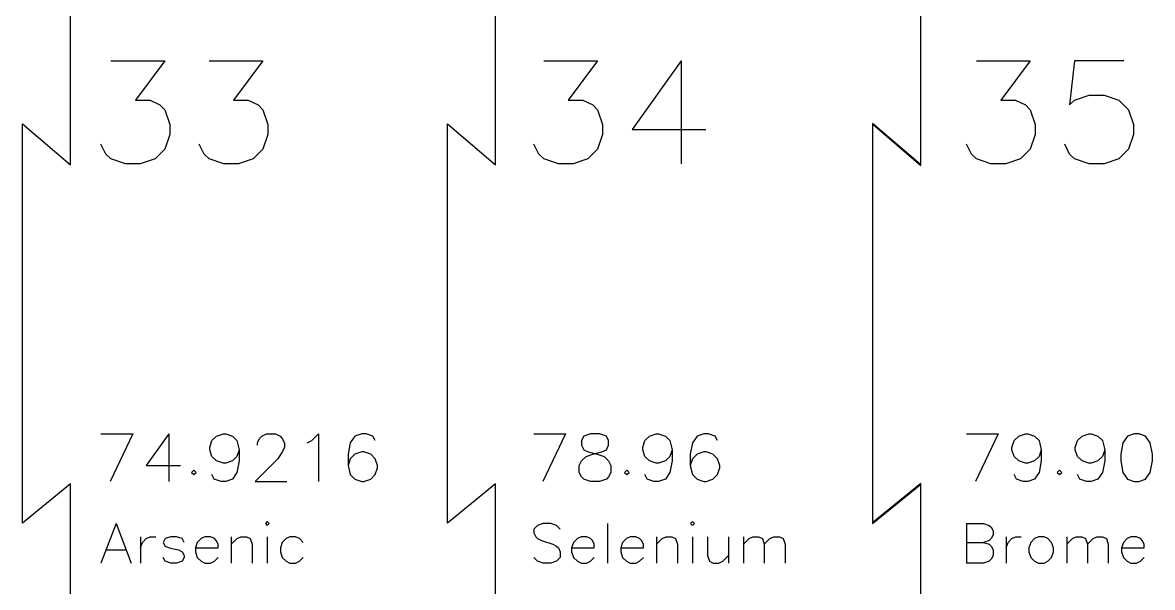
# Model space of a CAD drawing. Extents: x 0 to 297, y 0 to 210.
# Drawn here: x 222.02 to 261.55, y 119.47 to 139.26 of the extents above; entities that cross this region are included whole.
import ezdxf

# ---------------------------------------------------------------- set-up
doc = ezdxf.new("R2010")
doc.units = 0
doc.layers.get('0').update_dxf_attribs({"linetype": 'CONTINUOUS'})

msp = doc.modelspace()

# ---------------------------------------------------------------- linework, layer by layer
at = {"color": 1}
for p, q in [((253.4309, 139.701796), (253.4309, 137.000742)), ((253.445657, 137.000742), (253.445657, 139.701796)), ((223.695154, 134.26978), (223.695154, 137.000765)), ((238.56659, 134.26978), (238.56659, 137.000765)), ((253.4309, 137.000742), (253.4309, 134.285752)), ((253.445657, 134.253782), (253.445657, 137.000742)), ((222.016331, 121.724956), (222.016331, 135.708424)), ((222.016331, 135.708424), (223.695154, 134.26978)), ((236.887766, 121.724956), (236.887766, 135.708424)), ((236.887766, 135.708424), (238.56659, 134.26978)), ((253.4309, 134.285752), (251.752077, 135.724402)), ((251.752077, 135.724402), (251.752077, 121.709251)), ((251.766834, 121.740402), (251.766834, 135.692432)), ((251.766834, 135.692432), (253.445657, 134.253782)), ((223.695154, 123.096169), (222.016331, 121.724956)), ((223.695154, 120.252812), (223.695154, 123.096169)), ((238.56659, 123.096169), (236.887766, 121.724956)), ((238.56659, 120.252812), (238.56659, 123.096169)), ((251.752077, 121.709251), (253.4309, 123.081502)), ((253.445657, 123.111832), (251.766834, 121.740402)), ((253.4309, 123.081502), (253.4309, 120.252567)), ((253.445657, 120.252567), (253.445657, 123.111832)), ((253.4309, 120.252567), (253.4309, 117.394123)), ((253.445657, 117.394123), (253.445657, 120.252567))]:
    msp.add_line(p, q, dxfattribs=at)
at = {"color": 5}
for p, q in [((225.102151, 137.919294), (226.989988, 137.919294)), ((226.989988, 137.919294), (225.964227, 136.544328)), ((228.539542, 137.919294), (230.427379, 137.919294)), ((230.427379, 137.919294), (229.401618, 136.544328)), ((240.250592, 137.919294), (242.138429, 137.919294)), ((242.138429, 137.919294), (241.112668, 136.544328)), ((245.06294, 137.919294), (243.344244, 135.507648)), ((245.06294, 137.919294), (245.06294, 134.307282)), ((255.39064, 137.919294), (257.278477, 137.919294)), ((257.278477, 137.919294), (256.252716, 136.544328)), ((258.828032, 137.919294), (258.653434, 136.36973)), ((260.546727, 137.919294), (258.828032, 137.919294)), ((225.964227, 136.544328), (226.477108, 136.544328)), ((226.477108, 136.544328), (226.820847, 136.36973)), ((229.401618, 136.544328), (229.914499, 136.544328)), ((229.914499, 136.544328), (230.258238, 136.36973)), ((241.112668, 136.544328), (241.625549, 136.544328)), ((241.625549, 136.544328), (241.969288, 136.36973)), ((256.252716, 136.544328), (256.765597, 136.544328)), ((256.765597, 136.544328), (257.109336, 136.36973)), ((258.653434, 136.36973), (258.828032, 136.544328)), ((258.828032, 136.544328), (259.340912, 136.713471)), ((259.340912, 136.713471), (259.859249, 136.713471)), ((259.859249, 136.713471), (260.377586, 136.544328)), ((260.377586, 136.544328), (260.715869, 136.195131)), ((226.820847, 136.36973), (226.989988, 136.195131)), ((226.989988, 136.195131), (227.164586, 135.682247)), ((230.258238, 136.36973), (230.427379, 136.195131)), ((230.427379, 136.195131), (230.601977, 135.682247)), ((241.969288, 136.36973), (242.138429, 136.195131)), ((242.138429, 136.195131), (242.313027, 135.682247)), ((257.109336, 136.36973), (257.278477, 136.195131)), ((257.278477, 136.195131), (257.453075, 135.682247)), ((260.715869, 136.195131), (260.890466, 135.682247)), ((227.164586, 135.682247), (227.164586, 135.338506)), ((230.601977, 135.682247), (230.601977, 135.338506)), ((242.313027, 135.682247), (242.313027, 135.338506)), ((257.453075, 135.682247), (257.453075, 135.338506)), ((260.890466, 135.682247), (260.890466, 135.338506)), ((227.164586, 135.338506), (226.989988, 134.822894)), ((230.601977, 135.338506), (230.427379, 134.822894)), ((242.313027, 135.338506), (242.138429, 134.822894)), ((243.344244, 135.507648), (245.925016, 135.507648)), ((257.453075, 135.338506), (257.278477, 134.822894)), ((260.890466, 135.338506), (260.715869, 134.822894)), ((224.927553, 134.651023), (224.758412, 134.994765)), ((226.989988, 134.822894), (226.651705, 134.479153)), ((228.364945, 134.651023), (228.195803, 134.994765)), ((230.427379, 134.822894), (230.089096, 134.479153)), ((240.075995, 134.651023), (239.906853, 134.994765)), ((242.138429, 134.822894), (241.800147, 134.479153)), ((255.216043, 134.651023), (255.046901, 134.994765)), ((257.278477, 134.822894), (256.940195, 134.479153)), ((258.653434, 134.651023), (258.484293, 134.994765)), ((260.715869, 134.822894), (260.377586, 134.479153)), ((225.102151, 134.479153), (224.927553, 134.651023)), ((225.615032, 134.307282), (225.102151, 134.479153)), ((226.651705, 134.479153), (226.133368, 134.307282)), ((228.539542, 134.479153), (228.364945, 134.651023)), ((229.052423, 134.307282), (228.539542, 134.479153)), ((230.089096, 134.479153), (229.57076, 134.307282)), ((240.250592, 134.479153), (240.075995, 134.651023)), ((240.763473, 134.307282), (240.250592, 134.479153)), ((241.800147, 134.479153), (241.28181, 134.307282)), ((255.39064, 134.479153), (255.216043, 134.651023)), ((255.903521, 134.307282), (255.39064, 134.479153)), ((256.940195, 134.479153), (256.421858, 134.307282)), ((258.828032, 134.479153), (258.653434, 134.651023)), ((259.340912, 134.307282), (258.828032, 134.479153)), ((260.377586, 134.479153), (259.859249, 134.307282)), ((226.133368, 134.307282), (225.615032, 134.307282)), ((229.57076, 134.307282), (229.052423, 134.307282)), ((241.28181, 134.307282), (240.763473, 134.307282)), ((256.421858, 134.307282), (255.903521, 134.307282)), ((259.859249, 134.307282), (259.340912, 134.307282)), ((224.758421, 124.8515), (225.868963, 124.8515)), ((225.868963, 124.8515), (225.075719, 123.184418)), ((227.138154, 124.8515), (226.344909, 123.738433)), ((227.138154, 124.8515), (227.138154, 123.184418)), ((228.565993, 124.373033), (228.644058, 124.612266)), ((228.644058, 124.612266), (228.805225, 124.770916)), ((228.805225, 124.770916), (229.04194, 124.8515)), ((229.04194, 124.8515), (229.122523, 124.8515)), ((229.122523, 124.8515), (229.359237, 124.770916)), ((229.359237, 124.770916), (229.517886, 124.612266)), ((229.517886, 124.612266), (229.595951, 124.294967)), ((230.230547, 124.534201), (230.31113, 124.690332)), ((230.31113, 124.690332), (230.391714, 124.770916)), ((230.391714, 124.770916), (230.547844, 124.8515)), ((230.547844, 124.8515), (230.865142, 124.8515)), ((230.865142, 124.8515), (231.026309, 124.770916)), ((231.026309, 124.770916), (231.104374, 124.690332)), ((231.104374, 124.690332), (231.18244, 124.534201)), ((231.978202, 124.534201), (232.134333, 124.612266)), ((232.134333, 124.612266), (232.373565, 124.8515)), ((232.373565, 124.8515), (232.373565, 123.184418)), ((233.642756, 124.770916), (233.484107, 124.534201)), ((233.881988, 124.8515), (233.642756, 124.770916)), ((234.038118, 124.8515), (233.881988, 124.8515)), ((234.277351, 124.770916), (234.038118, 124.8515)), ((234.355416, 124.612266), (234.277351, 124.770916)), ((239.906862, 124.8515), (241.017404, 124.8515)), ((241.017404, 124.8515), (240.22416, 123.184418)), ((241.652, 124.770916), (241.571416, 124.612266)), ((241.571416, 124.612266), (241.571416, 124.453617)), ((241.888714, 124.8515), (241.652, 124.770916)), ((242.206011, 124.8515), (241.888714, 124.8515)), ((242.445244, 124.770916), (242.206011, 124.8515)), ((242.523309, 124.612266), (242.445244, 124.770916)), ((242.523309, 124.453617), (242.523309, 124.612266)), ((243.714434, 124.373033), (243.7925, 124.612266)), ((243.7925, 124.612266), (243.953667, 124.770916)), ((243.953667, 124.770916), (244.190381, 124.8515)), ((244.190381, 124.8515), (244.270964, 124.8515)), ((244.270964, 124.8515), (244.507678, 124.770916)), ((244.507678, 124.770916), (244.666327, 124.612266)), ((244.666327, 124.612266), (244.744393, 124.294967)), ((245.61822, 124.770916), (245.459571, 124.534201)), ((245.857453, 124.8515), (245.61822, 124.770916)), ((246.013583, 124.8515), (245.857453, 124.8515)), ((246.252816, 124.770916), (246.013583, 124.8515)), ((246.330881, 124.612266), (246.252816, 124.770916)), ((255.04691, 124.8515), (256.157451, 124.8515)), ((256.157451, 124.8515), (255.364207, 123.184418)), ((256.633398, 124.373033), (256.711463, 124.612266)), ((256.711463, 124.612266), (256.87263, 124.770916)), ((256.87263, 124.770916), (257.109344, 124.8515)), ((257.109344, 124.8515), (257.189928, 124.8515)), ((257.189928, 124.8515), (257.426642, 124.770916)), ((257.426642, 124.770916), (257.585291, 124.612266)), ((257.585291, 124.612266), (257.663356, 124.294967)), ((258.854482, 124.373033), (258.932547, 124.612266)), ((258.932547, 124.612266), (259.093714, 124.770916)), ((259.093714, 124.770916), (259.330428, 124.8515)), ((259.330428, 124.8515), (259.411012, 124.8515)), ((259.411012, 124.8515), (259.647726, 124.770916)), ((259.647726, 124.770916), (259.806374, 124.612266)), ((259.806374, 124.612266), (259.88444, 124.294967)), ((260.680202, 124.770916), (260.519035, 124.534201)), ((260.916916, 124.8515), (260.680202, 124.770916)), ((261.075565, 124.8515), (260.916916, 124.8515)), ((261.314797, 124.770916), (261.075565, 124.8515)), ((261.470928, 124.534201), (261.314797, 124.770916)), ((228.565993, 124.294967), (228.565993, 124.373033)), ((228.644058, 124.055733), (228.565993, 124.294967)), ((229.595951, 124.294967), (229.517886, 124.055733)), ((229.595951, 124.294967), (229.595951, 123.899601)), ((230.230547, 124.453617), (230.230547, 124.534201)), ((231.104374, 124.216901), (230.945725, 123.977667)), ((231.18244, 124.373033), (231.104374, 124.216901)), ((231.18244, 124.534201), (231.18244, 124.373033)), ((233.484107, 124.534201), (233.403523, 124.136317)), ((233.881988, 124.216901), (233.642756, 124.136317)), ((233.960053, 124.216901), (233.881988, 124.216901)), ((234.199286, 124.136317), (233.960053, 124.216901)), ((241.571416, 124.453617), (241.652, 124.294967)), ((241.652, 124.294967), (241.810648, 124.216901)), ((241.810648, 124.216901), (242.127946, 124.136317)), ((241.969297, 124.136317), (242.286595, 124.216901)), ((242.286595, 124.216901), (242.445244, 124.294967)), ((242.445244, 124.294967), (242.523309, 124.453617)), ((243.714434, 124.294967), (243.714434, 124.373033)), ((243.7925, 124.055733), (243.714434, 124.294967)), ((244.744393, 124.294967), (244.666327, 124.055733)), ((244.744393, 124.294967), (244.744393, 123.899601)), ((245.459571, 124.534201), (245.378988, 124.136317)), ((245.857453, 124.216901), (245.61822, 124.136317)), ((245.935518, 124.216901), (245.857453, 124.216901)), ((246.17475, 124.136317), (245.935518, 124.216901)), ((256.633398, 124.294967), (256.633398, 124.373033)), ((256.711463, 124.055733), (256.633398, 124.294967)), ((257.663356, 124.294967), (257.585291, 124.055733)), ((257.663356, 124.294967), (257.663356, 123.899601)), ((258.854482, 124.294967), (258.854482, 124.373033)), ((258.932547, 124.055733), (258.854482, 124.294967)), ((259.88444, 124.294967), (259.806374, 124.055733)), ((259.88444, 124.294967), (259.88444, 123.899601)), ((260.519035, 124.534201), (260.44097, 124.136317)), ((261.551512, 124.136317), (261.470928, 124.534201)), ((228.805225, 123.899601), (228.644058, 124.055733)), ((229.04194, 123.819017), (228.805225, 123.899601)), ((229.122523, 123.819017), (229.04194, 123.819017)), ((229.359237, 123.899601), (229.122523, 123.819017)), ((229.517886, 124.055733), (229.359237, 123.899601)), ((229.595951, 123.899601), (229.517886, 123.501718)), ((230.945725, 123.977667), (230.152481, 123.184418)), ((233.403523, 124.136317), (233.403523, 123.738433)), ((233.484107, 123.977667), (233.403523, 123.738433)), ((233.642756, 124.136317), (233.484107, 123.977667)), ((234.355416, 123.977667), (234.199286, 124.136317)), ((234.436, 123.738433), (234.355416, 123.977667)), ((241.493351, 123.738433), (241.571416, 123.899601)), ((241.571416, 123.899601), (241.732583, 124.055733)), ((241.732583, 124.055733), (241.969297, 124.136317)), ((242.127946, 124.136317), (242.367178, 124.055733)), ((242.367178, 124.055733), (242.523309, 123.899601)), ((242.523309, 123.899601), (242.603893, 123.738433)), ((243.953667, 123.899601), (243.7925, 124.055733)), ((244.190381, 123.819017), (243.953667, 123.899601)), ((244.270964, 123.819017), (244.190381, 123.819017)), ((244.507678, 123.899601), (244.270964, 123.819017)), ((244.666327, 124.055733), (244.507678, 123.899601)), ((244.744393, 123.899601), (244.666327, 123.501718)), ((245.378988, 124.136317), (245.378988, 123.738433)), ((245.459571, 123.977667), (245.378988, 123.738433)), ((245.61822, 124.136317), (245.459571, 123.977667)), ((246.330881, 123.977667), (246.17475, 124.136317)), ((246.411464, 123.738433), (246.330881, 123.977667)), ((256.87263, 123.899601), (256.711463, 124.055733)), ((257.109344, 123.819017), (256.87263, 123.899601)), ((257.189928, 123.819017), (257.109344, 123.819017)), ((257.426642, 123.899601), (257.189928, 123.819017)), ((257.585291, 124.055733), (257.426642, 123.899601)), ((257.663356, 123.899601), (257.585291, 123.501718)), ((259.093714, 123.899601), (258.932547, 124.055733)), ((259.330428, 123.819017), (259.093714, 123.899601)), ((259.411012, 123.819017), (259.330428, 123.819017)), ((259.647726, 123.899601), (259.411012, 123.819017)), ((259.806374, 124.055733), (259.647726, 123.899601)), ((259.88444, 123.899601), (259.806374, 123.501718)), ((260.44097, 124.136317), (260.44097, 123.899601)), ((260.44097, 123.899601), (260.519035, 123.501718)), ((261.470928, 123.501718), (261.551512, 123.899601)), ((261.551512, 123.899601), (261.551512, 124.136317)), ((226.344909, 123.738433), (227.536035, 123.738433)), ((228.009463, 123.582302), (227.931398, 123.501718)), ((227.931398, 123.501718), (228.009463, 123.422393)), ((228.090047, 123.501718), (228.009463, 123.582302)), ((228.009463, 123.422393), (228.090047, 123.501718)), ((228.724642, 123.263743), (228.644058, 123.422393)), ((229.517886, 123.501718), (229.359237, 123.263743)), ((233.403523, 123.738433), (233.484107, 123.422393)), ((233.484107, 123.422393), (233.642756, 123.263743)), ((234.199286, 123.263743), (234.355416, 123.422393)), ((234.355416, 123.422393), (234.436, 123.660367)), ((234.436, 123.660367), (234.436, 123.738433)), ((241.493351, 123.501718), (241.493351, 123.738433)), ((241.571416, 123.343068), (241.493351, 123.501718)), ((242.603893, 123.501718), (242.523309, 123.343068)), ((242.603893, 123.738433), (242.603893, 123.501718)), ((243.157904, 123.582302), (243.079839, 123.501718)), ((243.079839, 123.501718), (243.157904, 123.422393)), ((243.238488, 123.501718), (243.157904, 123.582302)), ((243.157904, 123.422393), (243.238488, 123.501718)), ((243.873083, 123.263743), (243.7925, 123.422393)), ((244.666327, 123.501718), (244.507678, 123.263743)), ((245.378988, 123.738433), (245.459571, 123.422393)), ((245.459571, 123.422393), (245.61822, 123.263743)), ((246.17475, 123.263743), (246.330881, 123.422393)), ((246.330881, 123.422393), (246.411464, 123.660367)), ((246.411464, 123.660367), (246.411464, 123.738433)), ((256.792047, 123.263743), (256.711463, 123.422393)), ((257.585291, 123.501718), (257.426642, 123.263743)), ((258.297952, 123.582302), (258.219886, 123.501718)), ((258.219886, 123.501718), (258.297952, 123.422393)), ((258.378535, 123.501718), (258.297952, 123.582302)), ((258.297952, 123.422393), (258.378535, 123.501718)), ((259.01313, 123.263743), (258.932547, 123.422393)), ((259.806374, 123.501718), (259.647726, 123.263743)), ((260.519035, 123.501718), (260.680202, 123.263743)), ((261.314797, 123.263743), (261.470928, 123.501718)), ((228.961356, 123.184418), (228.724642, 123.263743)), ((229.122523, 123.184418), (228.961356, 123.184418)), ((229.359237, 123.263743), (229.122523, 123.184418)), ((230.152481, 123.184418), (231.263023, 123.184418)), ((233.642756, 123.263743), (233.881988, 123.184418)), ((233.881988, 123.184418), (233.960053, 123.184418)), ((233.960053, 123.184418), (234.199286, 123.263743)), ((241.652, 123.263743), (241.571416, 123.343068)), ((241.888714, 123.184418), (241.652, 123.263743)), ((242.206011, 123.184418), (241.888714, 123.184418)), ((242.445244, 123.263743), (242.206011, 123.184418)), ((242.523309, 123.343068), (242.445244, 123.263743)), ((244.109797, 123.184418), (243.873083, 123.263743)), ((244.270964, 123.184418), (244.109797, 123.184418)), ((244.507678, 123.263743), (244.270964, 123.184418)), ((245.61822, 123.263743), (245.857453, 123.184418)), ((245.857453, 123.184418), (245.935518, 123.184418)), ((245.935518, 123.184418), (246.17475, 123.263743)), ((257.028761, 123.184418), (256.792047, 123.263743)), ((257.189928, 123.184418), (257.028761, 123.184418)), ((257.426642, 123.263743), (257.189928, 123.184418)), ((259.249844, 123.184418), (259.01313, 123.263743)), ((259.411012, 123.184418), (259.249844, 123.184418)), ((259.647726, 123.263743), (259.411012, 123.184418)), ((260.680202, 123.263743), (260.916916, 123.184418)), ((260.916916, 123.184418), (261.075565, 123.184418)), ((261.075565, 123.184418), (261.314797, 123.263743)), ((230.5755, 121.777597), (230.510446, 121.712542)), ((230.642653, 121.712542), (230.5755, 121.777597)), ((245.457428, 121.777597), (245.392374, 121.712542)), ((245.524581, 121.712542), (245.457428, 121.777597)), ((225.287206, 121.712542), (224.758377, 120.323307)), ((225.287206, 121.712542), (225.816035, 120.323307)), ((230.510446, 121.712542), (230.5755, 121.645389)), ((230.5755, 121.645389), (230.642653, 121.712542)), ((240.039025, 121.645389), (239.906818, 121.513181)), ((239.906818, 121.513181), (239.906818, 121.380972)), ((239.906818, 121.380972), (239.971872, 121.248764)), ((240.236287, 121.712542), (240.039025, 121.645389)), ((240.500702, 121.712542), (240.236287, 121.712542)), ((240.700062, 121.645389), (240.500702, 121.712542)), ((240.832269, 121.513181), (240.700062, 121.645389)), ((242.483812, 121.712542), (242.483812, 120.323307)), ((245.392374, 121.712542), (245.457428, 121.645389)), ((245.457428, 121.645389), (245.524581, 121.712542)), ((255.046865, 121.712542), (255.046865, 120.323307)), ((255.046865, 121.712542), (255.642848, 121.712542)), ((255.642848, 121.712542), (255.840109, 121.645389)), ((255.840109, 121.645389), (255.907262, 121.578235)), ((255.907262, 121.578235), (255.974415, 121.448126)), ((255.974415, 121.448126), (255.974415, 121.313819)), ((226.145505, 121.248764), (226.145505, 120.323307)), ((226.145505, 120.85214), (226.212658, 121.049403)), ((226.212658, 121.049403), (226.344865, 121.183709)), ((226.344865, 121.183709), (226.477072, 121.248764)), ((226.477072, 121.248764), (226.674334, 121.248764)), ((227.005902, 121.183709), (226.940847, 121.049403)), ((226.940847, 121.049403), (227.005902, 120.919293)), ((227.205262, 121.248764), (227.005902, 121.183709)), ((227.404622, 121.248764), (227.205262, 121.248764)), ((227.601884, 121.183709), (227.404622, 121.248764)), ((227.669037, 121.049403), (227.601884, 121.183709)), ((228.130713, 121.049403), (228.065659, 120.85214)), ((228.265019, 121.183709), (228.130713, 121.049403)), ((228.395128, 121.248764), (228.265019, 121.183709)), ((228.594488, 121.248764), (228.395128, 121.248764)), ((228.726696, 121.183709), (228.594488, 121.248764)), ((228.793849, 121.116556), (228.726696, 121.183709)), ((228.858903, 120.984348), (228.793849, 121.116556)), ((228.858903, 120.85214), (228.858903, 120.984348)), ((229.32058, 121.248764), (229.32058, 120.323307)), ((229.32058, 120.984348), (229.51994, 121.183709)), ((229.51994, 121.183709), (229.652147, 121.248764)), ((229.652147, 121.248764), (229.849409, 121.248764)), ((229.849409, 121.248764), (229.983715, 121.183709)), ((229.983715, 121.183709), (230.048769, 120.984348)), ((230.048769, 120.984348), (230.048769, 120.323307)), ((230.5755, 121.248764), (230.5755, 120.323307)), ((231.10433, 121.049403), (231.039275, 120.85214)), ((231.238636, 121.183709), (231.10433, 121.049403)), ((231.368744, 121.248764), (231.238636, 121.183709)), ((231.568105, 121.248764), (231.368744, 121.248764)), ((231.700312, 121.183709), (231.568105, 121.248764)), ((231.832519, 121.049403), (231.700312, 121.183709)), ((239.971872, 121.248764), (240.039025, 121.183709)), ((240.039025, 121.183709), (240.171233, 121.116556)), ((240.171233, 121.116556), (240.567855, 120.984348)), ((240.567855, 120.984348), (240.700062, 120.919293)), ((241.293946, 121.049403), (241.228892, 120.85214)), ((241.428252, 121.183709), (241.293946, 121.049403)), ((241.558361, 121.248764), (241.428252, 121.183709)), ((241.757721, 121.248764), (241.558361, 121.248764)), ((241.889928, 121.183709), (241.757721, 121.248764)), ((241.957081, 121.116556), (241.889928, 121.183709)), ((242.022136, 120.984348), (241.957081, 121.116556)), ((242.022136, 120.85214), (242.022136, 120.984348)), ((243.012642, 121.049403), (242.947587, 120.85214)), ((243.146947, 121.183709), (243.012642, 121.049403)), ((243.277056, 121.248764), (243.146947, 121.183709)), ((243.476417, 121.248764), (243.277056, 121.248764)), ((243.608624, 121.183709), (243.476417, 121.248764)), ((243.675777, 121.116556), (243.608624, 121.183709)), ((243.740831, 120.984348), (243.675777, 121.116556)), ((243.740831, 120.85214), (243.740831, 120.984348)), ((244.202508, 121.248764), (244.202508, 120.323307)), ((244.202508, 120.984348), (244.401868, 121.183709)), ((244.401868, 121.183709), (244.534075, 121.248764)), ((244.534075, 121.248764), (244.731337, 121.248764)), ((244.731337, 121.248764), (244.865643, 121.183709)), ((244.865643, 121.183709), (244.930698, 120.984348)), ((244.930698, 120.984348), (244.930698, 120.323307)), ((245.457428, 121.248764), (245.457428, 120.323307)), ((245.986258, 121.248764), (245.986258, 120.587723)), ((246.714448, 121.248764), (246.714448, 120.323307)), ((247.241178, 121.248764), (247.241178, 120.323307)), ((247.241178, 120.984348), (247.440539, 121.183709)), ((247.440539, 121.183709), (247.572746, 121.248764)), ((247.572746, 121.248764), (247.770008, 121.248764)), ((247.770008, 121.248764), (247.904314, 121.183709)), ((247.904314, 121.183709), (247.969368, 120.984348)), ((247.969368, 120.984348), (248.168729, 121.183709)), ((247.969368, 120.984348), (247.969368, 120.323307)), ((248.168729, 121.183709), (248.298837, 121.248764)), ((248.298837, 121.248764), (248.498198, 121.248764)), ((248.498198, 121.248764), (248.630405, 121.183709)), ((248.630405, 121.183709), (248.697558, 120.984348)), ((248.697558, 120.984348), (248.697558, 120.323307)), ((255.046865, 121.049403), (255.642848, 121.049403)), ((255.840109, 121.116556), (255.642848, 121.049403)), ((255.642848, 121.049403), (255.840109, 120.984348)), ((255.907262, 121.183709), (255.840109, 121.116556)), ((255.840109, 120.984348), (255.907262, 120.919293)), ((255.974415, 121.313819), (255.907262, 121.183709)), ((256.436092, 121.248764), (256.436092, 120.323307)), ((256.436092, 120.85214), (256.503245, 121.049403)), ((256.503245, 121.049403), (256.635452, 121.183709)), ((256.635452, 121.183709), (256.767659, 121.248764)), ((256.767659, 121.248764), (256.964921, 121.248764)), ((257.296489, 121.049403), (257.231434, 120.85214)), ((257.430795, 121.183709), (257.296489, 121.049403)), ((257.560903, 121.248764), (257.430795, 121.183709)), ((257.760264, 121.248764), (257.560903, 121.248764)), ((257.892471, 121.183709), (257.760264, 121.248764)), ((258.024678, 121.049403), (257.892471, 121.183709)), ((258.089733, 120.85214), (258.024678, 121.049403)), ((258.551409, 121.248764), (258.551409, 120.323307)), ((258.551409, 120.984348), (258.75077, 121.183709)), ((258.75077, 121.183709), (258.882977, 121.248764)), ((258.882977, 121.248764), (259.080239, 121.248764)), ((259.080239, 121.248764), (259.214545, 121.183709)), ((259.214545, 121.183709), (259.279599, 120.984348)), ((259.279599, 120.984348), (259.478959, 121.183709)), ((259.279599, 120.984348), (259.279599, 120.323307)), ((259.478959, 121.183709), (259.609068, 121.248764)), ((259.609068, 121.248764), (259.808429, 121.248764)), ((259.808429, 121.248764), (259.940636, 121.183709)), ((259.940636, 121.183709), (260.007789, 120.984348)), ((260.007789, 120.984348), (260.007789, 120.323307)), ((260.53452, 121.049403), (260.469465, 120.85214)), ((260.668826, 121.183709), (260.53452, 121.049403)), ((260.798934, 121.248764), (260.668826, 121.183709)), ((260.998295, 121.248764), (260.798934, 121.248764)), ((261.130502, 121.183709), (260.998295, 121.248764)), ((261.197655, 121.116556), (261.130502, 121.183709)), ((261.262709, 120.984348), (261.197655, 121.116556)), ((261.262709, 120.85214), (261.262709, 120.984348)), ((224.955638, 120.784986), (225.618774, 120.784986)), ((227.005902, 120.919293), (227.140208, 120.85214)), ((227.140208, 120.85214), (227.469677, 120.784986)), ((227.469677, 120.784986), (227.601884, 120.719931)), ((227.601884, 120.719931), (227.669037, 120.587723)), ((227.669037, 120.587723), (227.669037, 120.521619)), ((228.065659, 120.85214), (228.858903, 120.85214)), ((228.065659, 120.85214), (228.065659, 120.719931)), ((228.065659, 120.719931), (228.130713, 120.521619)), ((231.039275, 120.85214), (231.039275, 120.719931)), ((231.039275, 120.719931), (231.10433, 120.521619)), ((240.700062, 120.919293), (240.765117, 120.85214)), ((240.765117, 120.85214), (240.832269, 120.719931)), ((240.832269, 120.719931), (240.832269, 120.521619)), ((241.228892, 120.85214), (242.022136, 120.85214)), ((241.228892, 120.85214), (241.228892, 120.719931)), ((241.228892, 120.719931), (241.293946, 120.521619)), ((242.947587, 120.85214), (243.740831, 120.85214)), ((242.947587, 120.85214), (242.947587, 120.719931)), ((242.947587, 120.719931), (243.012642, 120.521619)), ((245.986258, 120.587723), (246.053411, 120.389411)), ((246.515087, 120.389411), (246.714448, 120.587723)), ((255.907262, 120.919293), (255.974415, 120.784986)), ((255.974415, 120.587723), (255.907262, 120.455515)), ((255.974415, 120.784986), (255.974415, 120.587723)), ((257.231434, 120.85214), (257.231434, 120.719931)), ((257.231434, 120.719931), (257.296489, 120.521619)), ((258.024678, 120.521619), (258.089733, 120.719931)), ((258.089733, 120.719931), (258.089733, 120.85214)), ((260.469465, 120.85214), (261.262709, 120.85214)), ((260.469465, 120.85214), (260.469465, 120.719931)), ((260.469465, 120.719931), (260.53452, 120.521619)), ((227.005902, 120.389411), (226.940847, 120.521619)), ((227.205262, 120.323307), (227.005902, 120.389411)), ((227.404622, 120.323307), (227.205262, 120.323307)), ((227.601884, 120.389411), (227.404622, 120.323307)), ((227.669037, 120.521619), (227.601884, 120.389411)), ((228.130713, 120.521619), (228.265019, 120.389411)), ((228.265019, 120.389411), (228.395128, 120.323307)), ((228.395128, 120.323307), (228.594488, 120.323307)), ((228.594488, 120.323307), (228.726696, 120.389411)), ((228.726696, 120.389411), (228.858903, 120.521619)), ((231.10433, 120.521619), (231.238636, 120.389411)), ((231.238636, 120.389411), (231.368744, 120.323307)), ((231.368744, 120.323307), (231.568105, 120.323307)), ((231.568105, 120.323307), (231.700312, 120.389411)), ((231.700312, 120.389411), (231.832519, 120.521619)), ((240.039025, 120.389411), (239.906818, 120.521619)), ((240.236287, 120.323307), (240.039025, 120.389411)), ((240.500702, 120.323307), (240.236287, 120.323307)), ((240.700062, 120.389411), (240.500702, 120.323307)), ((240.832269, 120.521619), (240.700062, 120.389411)), ((241.293946, 120.521619), (241.428252, 120.389411)), ((241.428252, 120.389411), (241.558361, 120.323307)), ((241.558361, 120.323307), (241.757721, 120.323307)), ((241.757721, 120.323307), (241.889928, 120.389411)), ((241.889928, 120.389411), (242.022136, 120.521619)), ((243.012642, 120.521619), (243.146947, 120.389411)), ((243.146947, 120.389411), (243.277056, 120.323307)), ((243.277056, 120.323307), (243.476417, 120.323307)), ((243.476417, 120.323307), (243.608624, 120.389411)), ((243.608624, 120.389411), (243.740831, 120.521619)), ((246.053411, 120.389411), (246.185618, 120.323307)), ((246.185618, 120.323307), (246.384978, 120.323307)), ((246.384978, 120.323307), (246.515087, 120.389411)), ((255.642848, 120.323307), (255.046865, 120.323307)), ((255.840109, 120.389411), (255.642848, 120.323307)), ((255.907262, 120.455515), (255.840109, 120.389411)), ((257.296489, 120.521619), (257.430795, 120.389411)), ((257.430795, 120.389411), (257.560903, 120.323307)), ((257.560903, 120.323307), (257.760264, 120.323307)), ((257.760264, 120.323307), (257.892471, 120.389411)), ((257.892471, 120.389411), (258.024678, 120.521619)), ((260.53452, 120.521619), (260.668826, 120.389411)), ((260.668826, 120.389411), (260.798934, 120.323307)), ((260.798934, 120.323307), (260.998295, 120.323307)), ((260.998295, 120.323307), (261.130502, 120.389411)), ((261.130502, 120.389411), (261.262709, 120.521619))]:
    msp.add_line(p, q, dxfattribs=at)
at = {"color": 1}
for points in [[(223.695154, 137.000765), (223.695154, 137.90624), (223.695154, 138.806721), (223.695154, 139.701796)], [(238.56659, 137.000765), (238.56659, 137.90624), (238.56659, 138.806721), (238.56659, 139.701796)], [(223.695154, 117.39445), (223.695154, 118.349459), (223.695154, 119.302386), (223.695154, 120.252812)], [(238.56659, 117.39445), (238.56659, 118.349459), (238.56659, 119.302386), (238.56659, 120.252812)]]:
    msp.add_open_spline(points, degree=3, dxfattribs=at)

doc.saveas('drawing.dxf')
